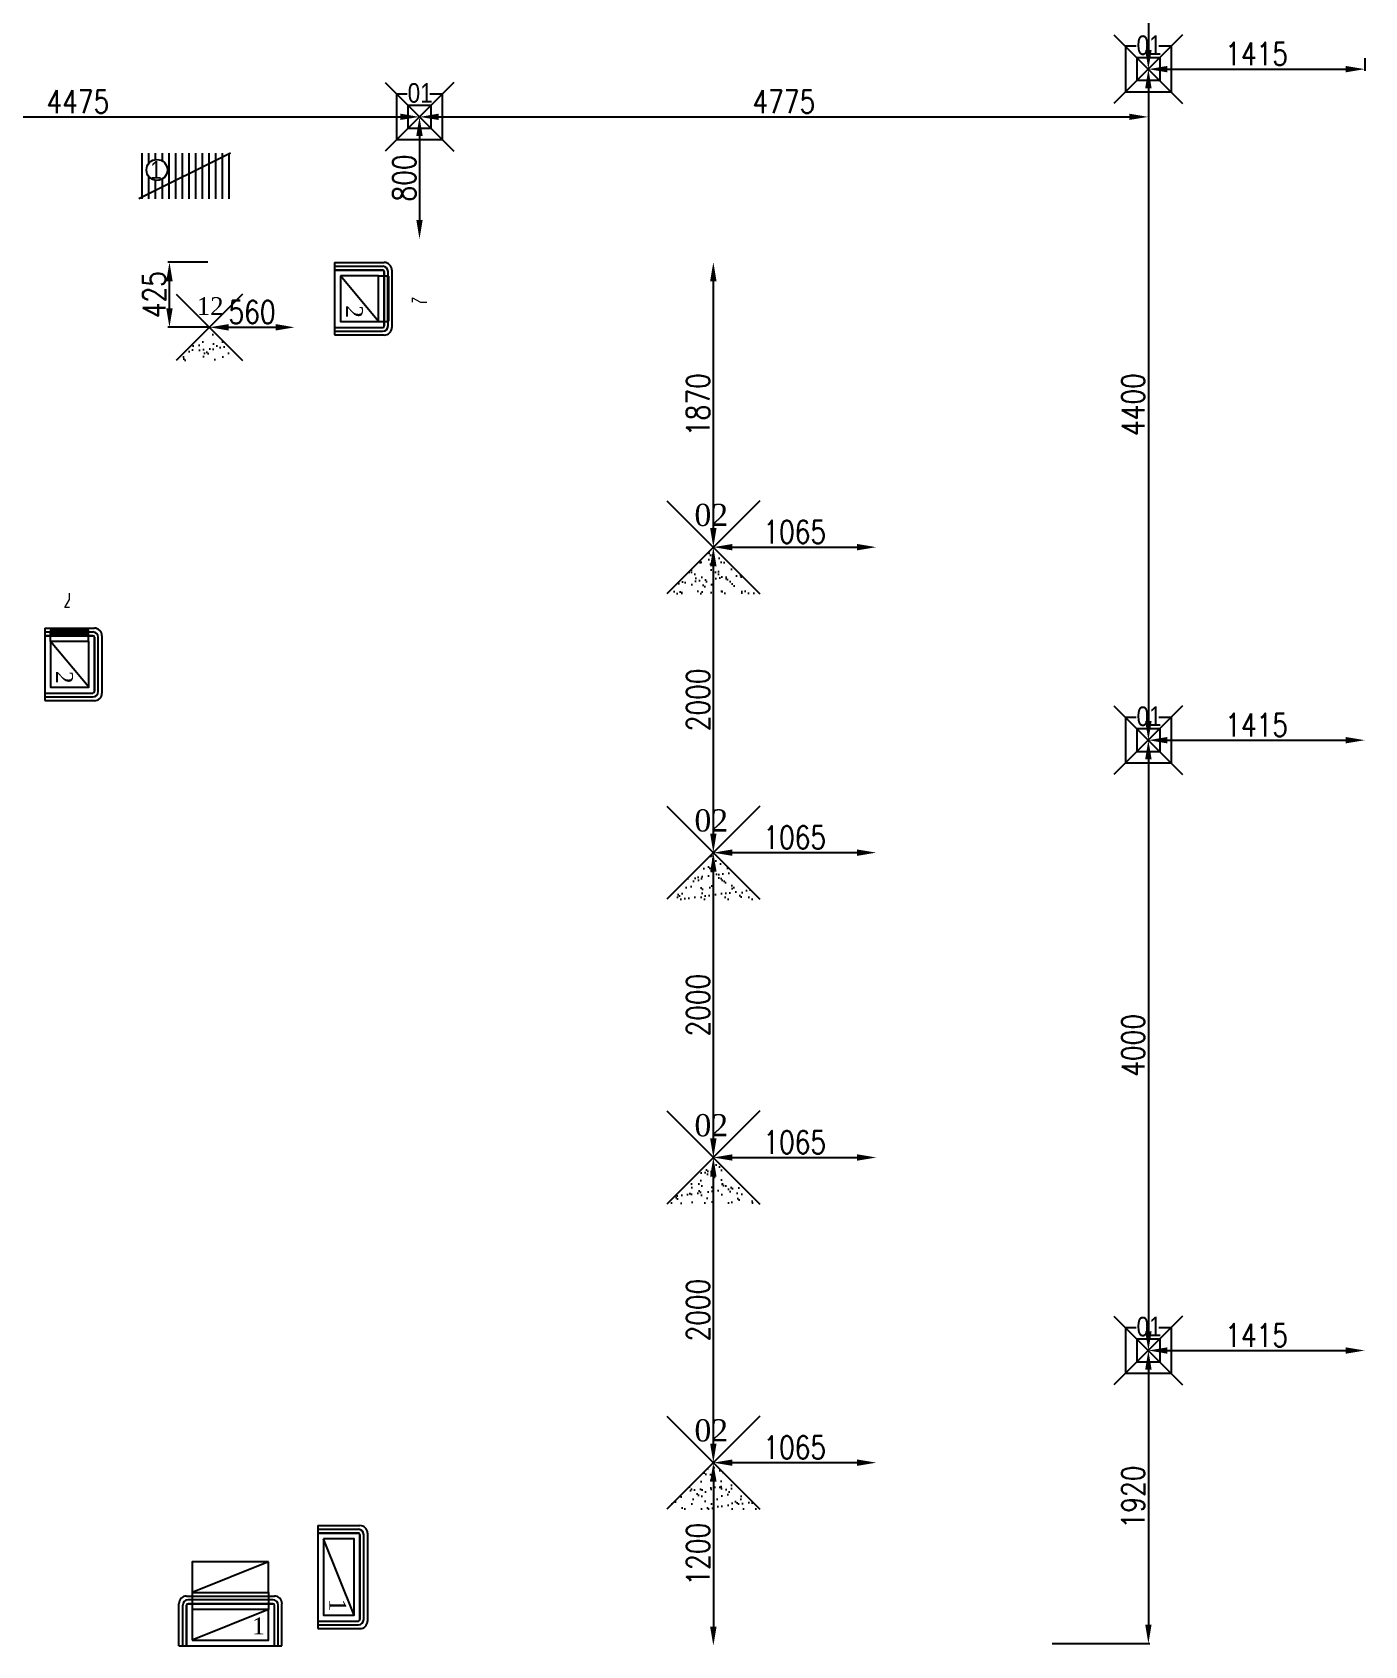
# Model space of a CAD drawing. Header units: millimetres. Extents: x -229 to 38456, y 27305 to 65049.
# Drawn here: x 19414 to 28143, y 42367 to 52942 of the extents above; entities that cross this region are included whole.
import ezdxf
from ezdxf.enums import TextEntityAlignment as Align

# ---------------------------------------------------------------- set-up
doc = ezdxf.new("R2010")
doc.units = ezdxf.units.MM
doc.header["$LTSCALE"] = 700
doc.header["$MEASUREMENT"] = 0
doc.header["$PDMODE"] = 35
doc.header["$PDSIZE"] = -25
for name, color, linetype in [('01-dif', 76, 'Continuous'), ('DIF 02', 74, 'Continuous'), ('DIF 12', 84, 'Continuous'), ('DIF 46', 74, 'Continuous'), ('Low pickup 500x200', 10, 'Continuous'), ('RETURN GRILL-600x300', 5, 'Continuous'), ('SA-DIMSTYLE', 2, 'Continuous'), ('WO DIFFUSER', 78, 'Continuous')]:
    doc.layers.add(name, color=color, linetype=linetype)
doc.layers.add('H-RETURN RISER 700', color=6, linetype='Continuous', lineweight=9)
doc.layers.add('MAAM TEXT', color=7, linetype='Continuous', lineweight=25)
doc.styles.add('ROMANS', font='romans', dxfattribs={"width": 0.8})
doc.styles.add('style1', font='ARIALN.TTF')
doc.styles.add('TECHNICBOLD', font='times.ttf', dxfattribs={"height": 10})
doc.dimstyles.new('SA-MA', dxfattribs={"dimtxt": 150, "dimasz": 125, "dimexe": 10, "dimexo": 10, "dimgap": 25, "dimtad": 1, "dimdec": 0, "dimrnd": 5, "dimzin": 0, "dimdsep": 46, "dimtxsty": 'ROMANS', "dimcen": 0, "dimclrd": 1, "dimclre": 1, "dimclrt": 7, "dimadec": 0, "dimazin": 0, "dimtfac": 1, "dimtdec": 0, "dimtofl": 0, "dimtmove": 0, "dimatfit": 3, "dimfxl": 1, "dimtolj": 1, "dimtzin": 0, "dimarcsym": 0})

# ---------------------------------------------------------------- blocks, each defined once
blk = doc.blocks.new('DIFF CODE-12')
at = {"layer": 'DIF 12'}
h = blk.add_hatch(dxfattribs=at)
h.set_pattern_fill('AR-SAND', color=256, scale=50, style=0)
h.paths.add_polyline_path([(-20772, -48937), (-20337, -48937), (-20554, -48719)])
for p, q in [((-20337, -48502), (-20772, -48937)), ((-20772, -48502), (-20337, -48937))]:
    blk.add_line(p, q, dxfattribs=at)
at = {"layer": 'DIF 12', "color": 1, "style": 'TECHNICBOLD'}
blk.add_text('12', height=116.5, dxfattribs=at).set_placement((-20637, -48638))
blk = doc.blocks.new('saaa')
at = {"layer": 'RETURN GRILL-600x300'}
h = blk.add_hatch(dxfattribs=at)
h.set_pattern_fill('ANSI31', color=256, scale=350, angle=135, style=0)
h.set_pattern_definition([(270, (332422.58, 31332.115), (-43.75, 3e-15), [])])
h.paths.add_polyline_path([(272318, 32662), (272318, 32962), (271718, 32962), (271718, 32662)])
h.paths.add_polyline_path([(271905, 32852, 1), (271767, 32852, 1)], flags=16)
blk.add_line((272318, 32962), (271718, 32662), dxfattribs=at)
blk.add_circle((271836, 32852, 0), 68.8, dxfattribs=at)
at = {"layer": 'MAAM TEXT', "color": 7, "style": 'style1'}
blk.add_text('1', height=117, dxfattribs=at).set_placement((271830, 32794, 0), align=Align.CENTER)
blk = doc.blocks.new('DIFF CODE-2')
at = {"layer": 'DIF 02'}
h = blk.add_hatch(dxfattribs=at)
h.set_pattern_fill('AR-SAND', color=256, scale=50, style=0)
h.paths.add_polyline_path([(-20873, -48010), (-20263, -48010), (-20568, -47705)])
for p, q in [((-20873, -47400), (-20263, -48010)), ((-20263, -47400), (-20873, -48010))]:
    blk.add_line(p, q, dxfattribs=at)
at = {"layer": 'DIF 02', "color": 1, "style": 'TECHNICBOLD'}
blk.add_text('02', height=145.6, dxfattribs=at).set_placement((-20691, -47566))
blk = doc.blocks.new('01')
at = {"layer": '01-dif'}
for p, q in [((197256, -40400), (197706, -40850)), ((197706, -40400), (197256, -40850)), ((197401, -40475), (197331, -40475)), ((197331, -40475), (197331, -40775)), ((197631, -40475), (197550, -40475)), ((197631, -40475), (197631, -40775)), ((197556, -40550), (197406, -40550)), ((197406, -40550), (197406, -40700)), ((197556, -40550), (197556, -40700)), ((197556, -40700), (197406, -40700)), ((197631, -40775), (197331, -40775))]:
    blk.add_line(p, q, dxfattribs=at)
at = {"layer": '01-dif', "style": 'style1'}
blk.add_text('01', height=128.4, dxfattribs=at).set_placement((197486, -40532), align=Align.CENTER)
blk = doc.blocks.new('*D62')
at = {"layer": 'Defpoints', "color": 0, "ltscale": 8, "transparency": 16777216}
for p in [(23876, 43567, -375), (24943, 43567), (24943, 43567)]:
    blk.add_point(p, dxfattribs=at)
at = {"layer": 'SA-DIMSTYLE', "color": 1, "lineweight": -2, "ltscale": 8, "transparency": 16777216}
blk.add_line((24001, 43567), (24818, 43567), dxfattribs=at)
at = {"layer": 'SA-DIMSTYLE', "color": 1, "ltscale": 8, "transparency": 16777216}
for points in [[(24001, 43588), (24001, 43546), (23876, 43567)], [(24818, 43588), (24818, 43546), (24943, 43567)]]:
    blk.add_solid(points, dxfattribs=at)
at = {"layer": 'SA-DIMSTYLE', "color": 7, "ltscale": 8, "transparency": 16777216, "insert": (24409, 43667), "char_height": 150, "attachment_point": 5, "style": 'ROMANS'}
blk.add_mtext('\\A1;1065', dxfattribs=at)
blk = doc.blocks.new('*D63')
at = {"layer": 'Defpoints', "color": 0, "ltscale": 8, "transparency": 16777216}
for p in [(23876, 43567), (23876, 42367), (23876, 42367)]:
    blk.add_point(p, dxfattribs=at)
at = {"layer": 'SA-DIMSTYLE', "color": 1, "lineweight": -2, "ltscale": 8, "transparency": 16777216}
blk.add_line((23876, 43442), (23876, 42492), dxfattribs=at)
at = {"layer": 'SA-DIMSTYLE', "color": 1, "ltscale": 8, "transparency": 16777216}
for points in [[(23855, 43442), (23897, 43442), (23876, 43567)], [(23855, 42492), (23897, 42492), (23876, 42367)]]:
    blk.add_solid(points, dxfattribs=at)
at = {"layer": 'SA-DIMSTYLE', "color": 7, "ltscale": 8, "transparency": 16777216, "insert": (23776, 42967), "char_height": 150, "attachment_point": 5, "rotation": 90, "style": 'ROMANS'}
blk.add_mtext('\\A1;1200', dxfattribs=at)
blk = doc.blocks.new('*D64')
at = {"layer": 'Defpoints', "color": 0, "ltscale": 8, "transparency": 16777216}
for p in [(23876, 45567), (23876, 45567), (23876, 43567)]:
    blk.add_point(p, dxfattribs=at)
at = {"layer": 'SA-DIMSTYLE', "color": 1, "lineweight": -2, "ltscale": 8, "transparency": 16777216}
blk.add_line((23876, 43692), (23876, 45442), dxfattribs=at)
at = {"layer": 'SA-DIMSTYLE', "color": 1, "ltscale": 8, "transparency": 16777216}
for points in [[(23855, 45442), (23897, 45442), (23876, 45567)], [(23855, 43692), (23897, 43692), (23876, 43567)]]:
    blk.add_solid(points, dxfattribs=at)
at = {"layer": 'SA-DIMSTYLE', "color": 7, "ltscale": 8, "transparency": 16777216, "insert": (23776, 44567), "char_height": 150, "attachment_point": 5, "rotation": 90, "style": 'ROMANS'}
blk.add_mtext('\\A1;2000', dxfattribs=at)
blk = doc.blocks.new('*D65')
at = {"layer": 'Defpoints', "color": 0, "ltscale": 8, "transparency": 16777216}
for p in [(23876, 45567), (24943, 45567), (24943, 45567)]:
    blk.add_point(p, dxfattribs=at)
at = {"layer": 'SA-DIMSTYLE', "color": 1, "lineweight": -2, "ltscale": 8, "transparency": 16777216}
blk.add_line((24001, 45567), (24818, 45567), dxfattribs=at)
at = {"layer": 'SA-DIMSTYLE', "color": 1, "ltscale": 8, "transparency": 16777216}
for points in [[(24001, 45588), (24001, 45546), (23876, 45567)], [(24818, 45588), (24818, 45546), (24943, 45567)]]:
    blk.add_solid(points, dxfattribs=at)
at = {"layer": 'SA-DIMSTYLE', "color": 7, "ltscale": 8, "transparency": 16777216, "insert": (24409, 45667), "char_height": 150, "attachment_point": 5, "style": 'ROMANS'}
blk.add_mtext('\\A1;1065', dxfattribs=at)
blk = doc.blocks.new('*D66')
at = {"layer": 'Defpoints', "color": 0, "ltscale": 8, "transparency": 16777216}
for p in [(23876, 47565), (23876, 47565), (23876, 45567)]:
    blk.add_point(p, dxfattribs=at)
at = {"layer": 'SA-DIMSTYLE', "color": 1, "lineweight": -2, "ltscale": 8, "transparency": 16777216}
blk.add_line((23876, 45692), (23876, 47440), dxfattribs=at)
at = {"layer": 'SA-DIMSTYLE', "color": 1, "ltscale": 8, "transparency": 16777216}
for points in [[(23855, 47440), (23897, 47440), (23876, 47565)], [(23855, 45692), (23897, 45692), (23876, 45567)]]:
    blk.add_solid(points, dxfattribs=at)
at = {"layer": 'SA-DIMSTYLE', "color": 7, "ltscale": 8, "transparency": 16777216, "insert": (23776, 46566), "char_height": 150, "attachment_point": 5, "rotation": 90, "style": 'ROMANS'}
blk.add_mtext('\\A1;2000', dxfattribs=at)
blk = doc.blocks.new('*D67')
at = {"layer": 'Defpoints', "color": 0, "ltscale": 8, "transparency": 16777216}
for p in [(23876, 47565), (24943, 47565), (24943, 47565)]:
    blk.add_point(p, dxfattribs=at)
at = {"layer": 'SA-DIMSTYLE', "color": 1, "lineweight": -2, "ltscale": 8, "transparency": 16777216}
blk.add_line((24001, 47565), (24818, 47565), dxfattribs=at)
at = {"layer": 'SA-DIMSTYLE', "color": 1, "ltscale": 8, "transparency": 16777216}
for points in [[(24001, 47586), (24001, 47544), (23876, 47565)], [(24818, 47586), (24818, 47544), (24943, 47565)]]:
    blk.add_solid(points, dxfattribs=at)
at = {"layer": 'SA-DIMSTYLE', "color": 7, "ltscale": 8, "transparency": 16777216, "insert": (24409, 47665), "char_height": 150, "attachment_point": 5, "style": 'ROMANS'}
blk.add_mtext('\\A1;1065', dxfattribs=at)
blk = doc.blocks.new('*D68')
at = {"layer": 'Defpoints', "color": 0, "ltscale": 8, "transparency": 16777216}
for p in [(23876, 49567), (23876, 49567), (23876, 47565)]:
    blk.add_point(p, dxfattribs=at)
at = {"layer": 'SA-DIMSTYLE', "color": 1, "lineweight": -2, "ltscale": 8, "transparency": 16777216}
blk.add_line((23876, 47690), (23876, 49442), dxfattribs=at)
at = {"layer": 'SA-DIMSTYLE', "color": 1, "ltscale": 8, "transparency": 16777216}
for points in [[(23855, 49442), (23897, 49442), (23876, 49567)], [(23855, 47690), (23897, 47690), (23876, 47565)]]:
    blk.add_solid(points, dxfattribs=at)
at = {"layer": 'SA-DIMSTYLE', "color": 7, "ltscale": 8, "transparency": 16777216, "insert": (23776, 48566), "char_height": 150, "attachment_point": 5, "rotation": 90, "style": 'ROMANS'}
blk.add_mtext('\\A1;2000', dxfattribs=at)
blk = doc.blocks.new('*D26')
at = {"layer": 'Defpoints', "color": 0, "ltscale": 8, "transparency": 16777216}
for p in [(23876, 49567), (24943, 49567), (24943, 49567)]:
    blk.add_point(p, dxfattribs=at)
at = {"layer": 'SA-DIMSTYLE', "color": 1, "lineweight": -2, "ltscale": 8, "transparency": 16777216}
blk.add_line((24001, 49567), (24818, 49567), dxfattribs=at)
at = {"layer": 'SA-DIMSTYLE', "color": 1, "ltscale": 8, "transparency": 16777216}
for points in [[(24001, 49588), (24001, 49546), (23876, 49567)], [(24818, 49588), (24818, 49546), (24943, 49567)]]:
    blk.add_solid(points, dxfattribs=at)
at = {"layer": 'SA-DIMSTYLE', "color": 7, "ltscale": 8, "transparency": 16777216, "insert": (24409, 49667), "char_height": 150, "attachment_point": 5, "style": 'ROMANS'}
blk.add_mtext('\\A1;1065', dxfattribs=at)
blk = doc.blocks.new('*D27')
at = {"layer": 'Defpoints', "color": 0, "ltscale": 8, "transparency": 16777216}
for p in [(23876, 51435), (23876, 51435), (23876, 49567)]:
    blk.add_point(p, dxfattribs=at)
at = {"layer": 'SA-DIMSTYLE', "color": 1, "lineweight": -2, "ltscale": 8, "transparency": 16777216}
blk.add_line((23876, 49692), (23876, 51310), dxfattribs=at)
at = {"layer": 'SA-DIMSTYLE', "color": 1, "ltscale": 8, "transparency": 16777216}
for points in [[(23855, 51310), (23897, 51310), (23876, 51435)], [(23855, 49692), (23897, 49692), (23876, 49567)]]:
    blk.add_solid(points, dxfattribs=at)
at = {"layer": 'SA-DIMSTYLE', "color": 7, "ltscale": 8, "transparency": 16777216, "insert": (23776, 50501), "char_height": 150, "attachment_point": 5, "rotation": 90, "style": 'ROMANS'}
blk.add_mtext('\\A1;1870', dxfattribs=at)
blk = doc.blocks.new('*D28')
at = {"layer": 'Defpoints', "color": 0, "ltscale": 8, "transparency": 16777216}
for p in [(20575, 51008, 0), (21133, 51008), (21133, 51008)]:
    blk.add_point(p, dxfattribs=at)
at = {"layer": 'SA-DIMSTYLE', "color": 1, "lineweight": -2, "ltscale": 8, "transparency": 16777216}
blk.add_line((20700, 51008), (21008, 51008), dxfattribs=at)
at = {"layer": 'SA-DIMSTYLE', "color": 1, "ltscale": 8, "transparency": 16777216}
for points in [[(20700, 51029), (20700, 50987), (20575, 51008)], [(21008, 51029), (21008, 50987), (21133, 51008)]]:
    blk.add_solid(points, dxfattribs=at)
at = {"layer": 'SA-DIMSTYLE', "color": 7, "ltscale": 8, "transparency": 16777216, "insert": (20854, 51108), "char_height": 150, "attachment_point": 5, "style": 'ROMANS'}
blk.add_mtext('\\A1;560', dxfattribs=at)
blk = doc.blocks.new('*D29')
at = {"layer": 'Defpoints', "color": 0, "ltscale": 8, "transparency": 16777216}
for p in [(20313, 51435), (20575, 51435), (20575, 51008)]:
    blk.add_point(p, dxfattribs=at)
at = {"layer": 'SA-DIMSTYLE', "color": 1, "lineweight": -2, "ltscale": 8, "transparency": 16777216}
for p, q in [((20565, 51435), (20303, 51435)), ((20313, 51133), (20313, 51310)), ((20565, 51008), (20303, 51008))]:
    blk.add_line(p, q, dxfattribs=at)
at = {"layer": 'SA-DIMSTYLE', "color": 1, "ltscale": 8, "transparency": 16777216}
for points in [[(20292, 51310), (20334, 51310), (20313, 51435)], [(20292, 51133), (20334, 51133), (20313, 51008)]]:
    blk.add_solid(points, dxfattribs=at)
at = {"layer": 'SA-DIMSTYLE', "color": 7, "ltscale": 8, "transparency": 16777216, "insert": (20213, 51222), "char_height": 150, "attachment_point": 5, "rotation": 90, "style": 'ROMANS'}
blk.add_mtext('\\A1;425', dxfattribs=at)
blk = doc.blocks.new('*D50')
at = {"layer": 'Defpoints', "color": 0, "ltscale": 8, "transparency": 16777216}
for p in [(26726, 57702), (26726, 52700, 500), (26726, 52700)]:
    blk.add_point(p, dxfattribs=at)
at = {"layer": 'SA-DIMSTYLE', "color": 1, "lineweight": -2, "ltscale": 8, "transparency": 16777216}
blk.add_line((26726, 57577), (26726, 52825), dxfattribs=at)
at = {"layer": 'SA-DIMSTYLE', "color": 1, "ltscale": 8, "transparency": 16777216}
for points in [[(26705, 57577), (26747, 57577), (26726, 57702)], [(26705, 52825), (26747, 52825), (26726, 52700)]]:
    blk.add_solid(points, dxfattribs=at)
at = {"layer": 'SA-DIMSTYLE', "color": 7, "ltscale": 8, "transparency": 16777216, "insert": (26626, 55201), "char_height": 150, "attachment_point": 5, "rotation": 90, "style": 'ROMANS'}
blk.add_mtext('\\A1;5000', dxfattribs=at)
blk = doc.blocks.new('*D51')
at = {"layer": 'Defpoints', "color": 0, "ltscale": 8, "transparency": 16777216}
for p in [(26726, 52700), (26726, 48302, 0), (26726, 48302)]:
    blk.add_point(p, dxfattribs=at)
at = {"layer": 'SA-DIMSTYLE', "color": 1, "lineweight": -2, "ltscale": 8, "transparency": 16777216}
blk.add_line((26726, 52575), (26726, 48427), dxfattribs=at)
at = {"layer": 'SA-DIMSTYLE', "color": 1, "ltscale": 8, "transparency": 16777216}
for points in [[(26705, 52575), (26747, 52575), (26726, 52700)], [(26705, 48427), (26747, 48427), (26726, 48302)]]:
    blk.add_solid(points, dxfattribs=at)
at = {"layer": 'SA-DIMSTYLE', "color": 7, "ltscale": 8, "transparency": 16777216, "insert": (26626, 50501), "char_height": 150, "attachment_point": 5, "rotation": 90, "style": 'ROMANS'}
blk.add_mtext('\\A1;4400', dxfattribs=at)
blk = doc.blocks.new('*D52')
at = {"layer": 'Defpoints', "color": 0, "ltscale": 8, "transparency": 16777216}
for p in [(26726, 48302), (26726, 44302, 0), (26726, 44302)]:
    blk.add_point(p, dxfattribs=at)
at = {"layer": 'SA-DIMSTYLE', "color": 1, "lineweight": -2, "ltscale": 8, "transparency": 16777216}
blk.add_line((26726, 48177), (26726, 44427), dxfattribs=at)
at = {"layer": 'SA-DIMSTYLE', "color": 1, "ltscale": 8, "transparency": 16777216}
for points in [[(26705, 48177), (26747, 48177), (26726, 48302)], [(26705, 44427), (26747, 44427), (26726, 44302)]]:
    blk.add_solid(points, dxfattribs=at)
at = {"layer": 'SA-DIMSTYLE', "color": 7, "ltscale": 8, "transparency": 16777216, "insert": (26626, 46302), "char_height": 150, "attachment_point": 5, "rotation": 90, "style": 'ROMANS'}
blk.add_mtext('\\A1;4000', dxfattribs=at)
blk = doc.blocks.new('*D53')
at = {"layer": 'Defpoints', "color": 0, "ltscale": 8, "transparency": 16777216}
for p in [(26726, 44302), (28143, 44302), (28143, 44302)]:
    blk.add_point(p, dxfattribs=at)
at = {"layer": 'SA-DIMSTYLE', "color": 1, "lineweight": -2, "ltscale": 8, "transparency": 16777216}
blk.add_line((26851, 44302), (28018, 44302), dxfattribs=at)
at = {"layer": 'SA-DIMSTYLE', "color": 1, "ltscale": 8, "transparency": 16777216}
for points in [[(26851, 44323), (26851, 44281), (26726, 44302)], [(28018, 44323), (28018, 44281), (28143, 44302)]]:
    blk.add_solid(points, dxfattribs=at)
at = {"layer": 'SA-DIMSTYLE', "color": 7, "ltscale": 8, "transparency": 16777216, "insert": (27435, 44402), "char_height": 150, "attachment_point": 5, "style": 'ROMANS'}
blk.add_mtext('\\A1;1415', dxfattribs=at)
blk = doc.blocks.new('*D54')
at = {"layer": 'Defpoints', "color": 0, "ltscale": 8, "transparency": 16777216}
for p in [(26726, 48302), (28143, 48302), (28143, 48302)]:
    blk.add_point(p, dxfattribs=at)
at = {"layer": 'SA-DIMSTYLE', "color": 1, "lineweight": -2, "ltscale": 8, "transparency": 16777216}
blk.add_line((26851, 48302), (28018, 48302), dxfattribs=at)
at = {"layer": 'SA-DIMSTYLE', "color": 1, "ltscale": 8, "transparency": 16777216}
for points in [[(26851, 48323), (26851, 48281), (26726, 48302)], [(28018, 48323), (28018, 48281), (28143, 48302)]]:
    blk.add_solid(points, dxfattribs=at)
at = {"layer": 'SA-DIMSTYLE', "color": 7, "ltscale": 8, "transparency": 16777216, "insert": (27435, 48402), "char_height": 150, "attachment_point": 5, "style": 'ROMANS'}
blk.add_mtext('\\A1;1415', dxfattribs=at)
blk = doc.blocks.new('*D55')
at = {"layer": 'Defpoints', "color": 0, "ltscale": 8, "transparency": 16777216}
for p in [(28143, 52781), (26726, 52700), (28143, 52700)]:
    blk.add_point(p, dxfattribs=at)
at = {"layer": 'SA-DIMSTYLE', "color": 1, "lineweight": -2, "ltscale": 8, "transparency": 16777216}
for p, q in [((28143, 52771), (28143, 52690)), ((26851, 52700), (28018, 52700))]:
    blk.add_line(p, q, dxfattribs=at)
at = {"layer": 'SA-DIMSTYLE', "color": 1, "ltscale": 8, "transparency": 16777216}
for points in [[(26851, 52721), (26851, 52679), (26726, 52700)], [(28018, 52721), (28018, 52679), (28143, 52700)]]:
    blk.add_solid(points, dxfattribs=at)
at = {"layer": 'SA-DIMSTYLE', "color": 7, "ltscale": 8, "transparency": 16777216, "insert": (27435, 52800), "char_height": 150, "attachment_point": 5, "style": 'ROMANS'}
blk.add_mtext('\\A1;1415', dxfattribs=at)
blk = doc.blocks.new('*D156')
at = {"layer": 'Defpoints', "color": 0, "ltscale": 8, "transparency": 16777216}
for p in [(26726, 44302), (26086, 42381), (26726, 42381)]:
    blk.add_point(p, dxfattribs=at)
at = {"layer": 'SA-DIMSTYLE', "color": 1, "lineweight": -2, "ltscale": 8, "transparency": 16777216}
for p, q in [((26726, 44177), (26726, 42506)), ((26096, 42381), (26736, 42381))]:
    blk.add_line(p, q, dxfattribs=at)
at = {"layer": 'SA-DIMSTYLE', "color": 1, "ltscale": 8, "transparency": 16777216}
for points in [[(26705, 44177), (26747, 44177), (26726, 44302)], [(26705, 42506), (26747, 42506), (26726, 42381)]]:
    blk.add_solid(points, dxfattribs=at)
at = {"layer": 'SA-DIMSTYLE', "color": 7, "ltscale": 8, "transparency": 16777216, "insert": (26626, 43342), "char_height": 150, "attachment_point": 5, "rotation": 90, "style": 'ROMANS'}
blk.add_mtext('\\A1;1920', dxfattribs=at)
blk = doc.blocks.new('*D160')
at = {"layer": 'Defpoints', "color": 0, "ltscale": 8, "transparency": 16777216}
for p in [(17476, 52387, 0), (21951, 52387, -501), (21951, 52387)]:
    blk.add_point(p, dxfattribs=at)
at = {"layer": 'SA-DIMSTYLE', "color": 1, "lineweight": -2, "ltscale": 8, "transparency": 16777216}
for p, q in [((17476, 52377), (17476, 52377)), ((17601, 52387), (21826, 52387))]:
    blk.add_line(p, q, dxfattribs=at)
at = {"layer": 'SA-DIMSTYLE', "color": 1, "ltscale": 8, "transparency": 16777216}
for points in [[(17601, 52408), (17601, 52367), (17476, 52387)], [(21826, 52408), (21826, 52367), (21951, 52387)]]:
    blk.add_solid(points, dxfattribs=at)
at = {"layer": 'SA-DIMSTYLE', "color": 7, "ltscale": 8, "transparency": 16777216, "insert": (19713, 52487), "char_height": 150, "attachment_point": 5, "style": 'ROMANS'}
blk.add_mtext('\\A1;4475', dxfattribs=at)
blk = doc.blocks.new('*D161')
at = {"layer": 'Defpoints', "color": 0, "ltscale": 8, "transparency": 16777216}
for p in [(21951, 52387), (26726, 52387), (26726, 52387)]:
    blk.add_point(p, dxfattribs=at)
at = {"layer": 'SA-DIMSTYLE', "color": 1, "lineweight": -2, "ltscale": 8, "transparency": 16777216}
blk.add_line((22076, 52387), (26601, 52387), dxfattribs=at)
at = {"layer": 'SA-DIMSTYLE', "color": 1, "ltscale": 8, "transparency": 16777216}
for points in [[(22076, 52408), (22076, 52367), (21951, 52387)], [(26601, 52408), (26601, 52367), (26726, 52387)]]:
    blk.add_solid(points, dxfattribs=at)
at = {"layer": 'SA-DIMSTYLE', "color": 7, "ltscale": 8, "transparency": 16777216, "insert": (24338, 52487), "char_height": 150, "attachment_point": 5, "style": 'ROMANS'}
blk.add_mtext('\\A1;4775', dxfattribs=at)
blk = doc.blocks.new('*D142')
at = {"layer": 'Defpoints', "color": 0, "ltscale": 8, "transparency": 16777216}
for p in [(21951, 52387), (21951, 51587), (21951, 51587)]:
    blk.add_point(p, dxfattribs=at)
at = {"layer": 'SA-DIMSTYLE', "color": 1, "lineweight": -2, "ltscale": 8, "transparency": 16777216}
blk.add_line((21951, 52262), (21951, 51712), dxfattribs=at)
at = {"layer": 'SA-DIMSTYLE', "color": 1, "ltscale": 8, "transparency": 16777216}
for points in [[(21930, 52262), (21972, 52262), (21951, 52387)], [(21930, 51712), (21972, 51712), (21951, 51587)]]:
    blk.add_solid(points, dxfattribs=at)
at = {"layer": 'SA-DIMSTYLE', "color": 7, "ltscale": 8, "transparency": 16777216, "insert": (21851, 51987), "char_height": 150, "attachment_point": 5, "rotation": 90, "style": 'ROMANS'}
blk.add_mtext('\\A1;800', dxfattribs=at)
blk = doc.blocks.new('lowpick up 500x200')
at = {"layer": 'Low pickup 500x200', "color": 6}
for p, q in [((-88, -138), (-88, 138)), ((-38, 188), (538, 188)), ((-38, -138), (-38, 128)), ((-28, 138), (528, 138)), ((538, -138), (538, 128)), ((587, -138), (587, 138)), ((-88, -138), (-38, -138)), ((538, -138), (587, -138))]:
    blk.add_line(p, q, dxfattribs=at)
at = {"layer": 'Low pickup 500x200', "color": 40}
for p, q in [((-63, -138), (-63, 128)), ((528, 163), (-28, 163)), ((563, -138), (563, 128))]:
    blk.add_line(p, q, dxfattribs=at)
at = {"layer": 'Low pickup 500x200'}
blk.add_line((500, 100), (0, -100), dxfattribs=at)
at = {"layer": 'Low pickup 500x200', "color": 6}
for points in [[(-38, 128), (-38, -138), (538, -138), (538, 128)], [(528, 138), (-28, 138)]]:
    blk.add_lwpolyline(points, dxfattribs=at)
at = {"layer": 'Low pickup 500x200'}
blk.add_lwpolyline([(0, -100), (500, -100), (500, 100), (0, 100)], close=True, dxfattribs=at)
at = {"layer": 'Low pickup 500x200', "color": 6}
for centre, radius, start, end in [((-38, 138), 50, 90, 180), ((-28, 128), 10, 90, 180), ((528, 128), 10, 0, 90), ((538, 138), 50, 0, 90)]:
    blk.add_arc(centre, radius, start, end, dxfattribs=at)
at = {"layer": 'Low pickup 500x200', "color": 40}
for centre, start, end in [((-28, 128), 90, 180), ((528, 128), 0, 90)]:
    blk.add_arc(centre, 35, start, end, dxfattribs=at)
at = {"layer": 'Low pickup 500x200', "color": 6, "style": 'TECHNICBOLD'}
blk.add_text('1', height=111, dxfattribs=at).set_placement((392, -63))
blk = doc.blocks.new('low pick up 300 X 250')
at = {"layer": 'Low pickup 500x200', "color": 6}
for p, q in [((0, 238), (0, 188)), ((0, 238), (325, 238)), ((0, 188), (315, 188)), ((325, 178), (325, -178)), ((375, 188), (375, -188)), ((0, -188), (315, -188)), ((0, -188), (0, -237)), ((0, -237), (325, -237))]:
    blk.add_line(p, q, dxfattribs=at)
at = {"layer": 'Low pickup 500x200', "color": 40}
for p, q in [((0, 213), (315, 213)), ((350, -178), (350, 178)), ((0, -213), (315, -213))]:
    blk.add_line(p, q, dxfattribs=at)
at = {"layer": 'Low pickup 500x200'}
blk.add_line((288, -150), (38, 150), dxfattribs=at)
at = {"layer": 'Low pickup 500x200', "color": 6}
for points in [[(315, 188), (0, 188), (0, -188), (315, -188)], [(325, -178), (325, 178)]]:
    blk.add_lwpolyline(points, dxfattribs=at)
at = {"layer": 'Low pickup 500x200'}
blk.add_lwpolyline([(38, 150), (38, -150), (288, -150), (288, 150)], close=True, dxfattribs=at)
at = {"layer": 'Low pickup 500x200', "color": 40}
for centre, start, end in [((315, 178), 0, 90), ((315, -178), 270, 0)]:
    blk.add_arc(centre, 35, start, end, dxfattribs=at)
at = {"layer": 'Low pickup 500x200', "color": 6}
for centre, radius, start, end in [((325, 188), 50, 0, 90), ((315, 178), 10, 0, 90), ((315, -178), 10, 270, 0), ((325, -188), 50, 270, 0)]:
    blk.add_arc(centre, radius, start, end, dxfattribs=at)
at = {"layer": 'Low pickup 500x200', "color": 6, "style": 'TECHNICBOLD'}
blk.add_text('2', height=111, rotation=270, dxfattribs=at).set_placement((74, -42))
blk = doc.blocks.new('A$C0a68144a')
at = {"layer": 'H-RETURN RISER 700'}
for p, q in [((-318, 221), (-288, 273)), ((-288, 221), (-318, 221))]:
    blk.add_line(p, q, dxfattribs=at)
blk.add_lwpolyline([(-288, 100, 0, 60, 0), (-288, 184, 0, 0, 0), (-288, 221, 0, 0, 0)], format="xyseb", dxfattribs=at)
blk.add_lwpolyline([(-288, 273), (-288, 315)], dxfattribs=at)

msp = doc.modelspace()

# ---------------------------------------------------------------- linework, layer by layer
at = {"layer": 'Low pickup 500x200'}
for p, q in [((21682.5, 51345, 1.3), (21745, 51345, 1.3)), ((21682.5, 51046.9, 1.3), (21745, 51046.9, 1.3)), ((19533.4, 48948.6, -50.1), (19533.4, 49011.1, -50.1)), ((19783.4, 48948.6, -50.1), (19783.4, 49011.1, -50.1)), ((20962.7, 42917.1), (20462.7, 42717.1)), ((20462.7, 42717.1), (20462.7, 42604.7)), ((20962.7, 42717.1), (20962.7, 42604.7))]:
    msp.add_line(p, q, dxfattribs=at)
at = {"layer": 'Low pickup 500x200', "color": 6, "const_width": 20}
for points, elevation in [([(21745, 51345), (21746.4, 51046.9)], 1.3), ([(19533.4, 49012.6), (19783.4, 49012.6)], -50.1)]:
    msp.add_lwpolyline(points, dxfattribs=dict(at, elevation=elevation))
at = {"layer": 'Low pickup 500x200', "ltscale": 8, "elevation": -50.1}
msp.add_lwpolyline([(19533.4, 49001.2), (19783.4, 49001.2), (19783.4, 49023.9), (19533.4, 49023.9)], close=True, dxfattribs=at)
at = {"layer": 'Low pickup 500x200'}
msp.add_lwpolyline([(20962.7, 42917.1), (20462.7, 42917.1), (20462.7, 42717.1), (20962.7, 42717.1)], close=True, dxfattribs=at)

# ---------------------------------------------------------------- block references
at = {"layer": 'DIF 46'}
for name, p in [('DIFF CODE-12', (41128.9, 99727, 0)), ('DIFF CODE-2', (44443.4, 97271.8)), ('DIFF CODE-2', (44443.4, 95269.4)), ('DIFF CODE-2', (44443.4, 93271.8)), ('DIFF CODE-2', (44443.4, 91271.9, -375))]:
    msp.add_blockref(name, p, dxfattribs=at)
at = {"layer": 'Low pickup 500x200'}
for p in [(21395, 51195, 1.3), (19495.9, 48798.6, -50.1)]:
    msp.add_blockref('low pick up 300 X 250', p, dxfattribs=at)
at = {"layer": 'Low pickup 500x200', "ltscale": 8, "rotation": 270}
for name, p in [('A$C0a68144a', (21684.3, 50884.1, 1.3)), ('lowpick up 500x200', (21422.7, 43067.1))]:
    msp.add_blockref(name, p, dxfattribs=at)
at = {"layer": 'Low pickup 500x200', "ltscale": 8}
for name, p in [('A$C0a68144a', (19946.1, 48950.4, -50.1)), ('lowpick up 500x200', (20462.7, 42504.7))]:
    msp.add_blockref(name, p, dxfattribs=at)
at = {"layer": 'RETURN GRILL-600x300'}
msp.add_blockref('saaa', (-251604.9, 19187.3), dxfattribs=at)
at = {"layer": 'WO DIFFUSER', "color": 41}
for p in [(-170755.6, 93324.6, 500), (-175530.7, 93012, -500.5), (-170755.6, 88926.6, -0.4), (-170755.6, 84926.6, -0.4)]:
    msp.add_blockref('01', p, dxfattribs=at)

# ---------------------------------------------------------------- dimensions: what is measured, and where the dimension line sits
at = {"layer": 'SA-DIMSTYLE', "ltscale": 8}
for base, p1, p2, picture, middle in [((26725.9, 52700), (26725.9, 57701.9), (26725.9, 52700, 500), '*D50', (26625.9, 55200.9)), ((26725.9, 48301.9), (26725.9, 52700), (26725.9, 48301.9, -0.4), '*D51', (26625.9, 50501)), ((21950.8, 51587.4), (21950.8, 52387.4), (21950.8, 51587.4), '*D142', (21850.8, 51987.4)), ((20313.2, 51435), (20574.7, 51008), (20574.7, 51435), '*D29', (20213.2, 51221.5)), ((23875.8, 51435), (23875.8, 49567.1), (23875.8, 51435), '*D27', (23775.8, 50501.1)), ((23875.8, 49567.1), (23875.8, 47564.8), (23875.8, 49567.1), '*D68', (23775.8, 48566)), ((26725.9, 44301.9), (26725.9, 48301.9), (26725.9, 44301.9, -0.4), '*D52', (26625.9, 46301.9)), ((23875.8, 47564.8), (23875.8, 45567.2), (23875.8, 47564.8), '*D66', (23775.8, 46566)), ((23875.8, 45567.2), (23875.8, 43567.2), (23875.8, 45567.2), '*D64', (23775.8, 44567.2)), ((26725.9, 42381.2), (26725.9, 44301.9), (26085.8, 42381.2), '*D156', (26625.9, 43341.6)), ((23875.8, 42367.2), (23875.8, 43567.2), (23875.8, 42367.2), '*D63', (23775.8, 42967.2))]:
    dim = msp.add_linear_dim(base=base, p1=p1, p2=p2, angle=90, dimstyle='SA-MA', dxfattribs=at)
    dim.commit()
    dim.dimension.update_dxf_attribs({"geometry": picture, "text_midpoint": middle})
for base, p1, p2, picture, middle in [((28143.2, 52700), (26725.9, 52700), (28143.2, 52781.2), '*D55', (27434.5, 52800)), ((21950.8, 52387.4), (17475.8, 52387.4, 0), (21950.8, 52387.4, -500.5), '*D160', (19713.3, 52487.4)), ((26725.9, 52387.4), (21950.8, 52387.4), (26725.9, 52387.4), '*D161', (24338.3, 52487.4)), ((21132.8, 51008), (20574.7, 51008, 0), (21132.8, 51008), '*D28', (20853.8, 51108)), ((24942.8, 49567.1), (23875.8, 49567.1), (24942.8, 49567.1), '*D26', (24409.3, 49667.1)), ((28143.2, 48301.9), (26725.9, 48301.9), (28143.2, 48301.9), '*D54', (27434.5, 48401.9)), ((24942.8, 47564.8), (23875.8, 47564.8), (24942.8, 47564.8), '*D67', (24409.3, 47664.8)), ((24942.8, 45567.2), (23875.8, 45567.2), (24942.8, 45567.2), '*D65', (24409.3, 45667.2)), ((28143.2, 44301.9), (26725.9, 44301.9), (28143.2, 44301.9), '*D53', (27434.5, 44401.9)), ((24942.8, 43567.2), (23875.8, 43567.2, -375), (24942.8, 43567.2), '*D62', (24409.3, 43667.2))]:
    dim = msp.add_linear_dim(base=base, p1=p1, p2=p2, dimstyle='SA-MA', dxfattribs=at)
    dim.commit()
    dim.dimension.update_dxf_attribs({"geometry": picture, "text_midpoint": middle})

doc.saveas('drawing.dxf')
